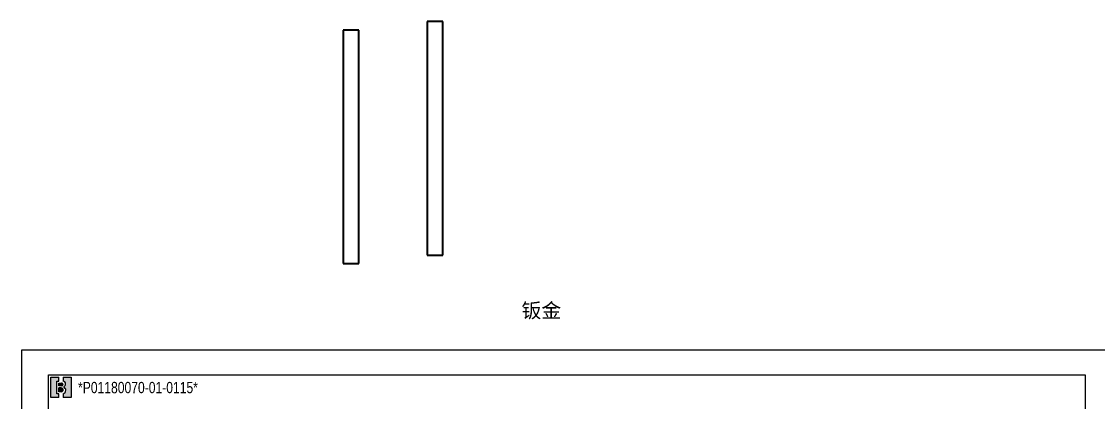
# Model space of a CAD drawing. Header units: inches. Extents: x 21 to 8642, y -3779 to 2137.
# Drawn here: x 2461 to 4535, y 1403 to 2137 of the extents above; entities that cross this region are included whole.
import ezdxf

# ---------------------------------------------------------------- set-up
doc = ezdxf.new("R2010")
doc.units = ezdxf.units.IN
doc.header["$MEASUREMENT"] = 0
doc.layers.add('title_frame', color=7, linetype='Continuous')
doc.layers.add('word_dim', color=253, linetype='Continuous')
doc.styles.get("Standard").update_dxf_attribs({"font": 'txt', "bigfont": 'gbcbig.shx'})

# ---------------------------------------------------------------- blocks, each defined once
blk = doc.blocks.new('B機密ﾏｰｸ')
blk.add_hatch(color=1).paths.add_polyline_path([(0.3999999986702711, 0.8149999997779807), (0.3999999986702711, 0.9999999997779806), (-1.3297288e-09, 0.9999999997779806), (-1.3297288e-09, -2.220193e-10), (0.3999999986702711, -2.220193e-10), (0.3999999986702711, 0.1849999997779807), (0.2999999986702711, 0.1849999997779807), (0.2999999986702711, 0.8149999997779807)])
h = blk.add_hatch(color=1)
edge = h.paths.add_edge_path()
edge.add_arc((0.5299999986702706, 0.6449999997779808), 0.07, 359.9999999999989, 450)
edge.add_line((0.5299999986702706, 0.7149999997779806), (0.3999999986702711, 0.7149999997779806))
edge.add_line((0.3999999986702711, 0.7149999997779806), (0.3999999986702711, 0.5749999997779809))
edge.add_line((0.3999999986702711, 0.5749999997779809), (0.5299999986702701, 0.5749999997779809))
edge.add_arc((0.5299999986702701, 0.6449999997779808), 0.07, 270, 359.9999999999999)
h = blk.add_hatch(color=1)
edge = h.paths.add_edge_path()
edge.add_line((0.5999999986702714, 0.9999999997779806), (0.5999999986702718, 0.8142220507965398))
edge.add_arc((0.5849999986702712, 0.6699999997779816), 0.1449999999999991, -5.115907697472721e-13, 84.06222754839428, ccw=False)
edge.add_arc((0.5849999986702707, 0.6699999997779802), 0.1449999999999993, -69.82872865353448, 1.1368683772161603e-13, ccw=False)
edge.add_line((0.6349999986702715, 0.5338934238898192), (0.6349999986702711, 0.5120827805020305))
edge.add_arc((0.5699999986702688, 0.3549999997779789), 0.1700000000000021, 3.979039320256561e-13, 67.5204943905955, ccw=False)
edge.add_arc((0.5699999986702724, 0.3549999997779802), 0.1699999999999993, -79.83575137827683, 0, ccw=False)
edge.add_line((0.5999999986702714, 0.1876679944711657), (0.5999999986702714, -2.220192918400699e-10))
edge.add_line((0.5999999986702714, -2.220193e-10), (0.9999999986702712, -2.220193e-10))
edge.add_line((0.9999999986702712, -2.220193e-10), (0.9999999986702712, 0.9999999997779806))
edge.add_line((0.9999999986702712, 0.9999999997779806), (0.5999999986702714, 0.9999999997779806))
h = blk.add_hatch(color=1)
edge = h.paths.add_edge_path()
edge.add_arc((0.5149999986702705, 0.3799999997779802), 0.095, 1.018e-13, 90)
edge.add_line((0.5149999986702705, 0.4749999997779804), (0.3999999986702711, 0.4749999997779808))
edge.add_line((0.3999999986702711, 0.4749999997779808), (0.3999999986702711, 0.2849999997779809))
edge.add_line((0.3999999986702711, 0.2849999997779809), (0.5149999986702718, 0.2849999997779809))
edge.add_arc((0.5149999986702718, 0.379999999777981), 0.095, 270, 360.0000000000003)
at = {"color": 1}
for p, q in [((-1.3297288e-09, -2.220193e-10), (-1.3297288e-09, 0.9999999997779806)), ((-1.3297288e-09, 0.9999999997779806), (0.3999999986702711, 0.9999999997779806)), ((0.2999999986702711, 0.8149999997779807), (0.3999999986702711, 0.8149999997779807)), ((0.2999999986702711, 0.1849999997779807), (0.2999999986702711, 0.8149999997779807)), ((0.3999999986702711, 0.8149999997779807), (0.3999999986702711, 0.9999999997779806)), ((0.3999999986702711, 0.7149999997779806), (0.5299999986702706, 0.7149999997779806)), ((0.3999999986702711, 0.5749999997779809), (0.3999999986702711, 0.7149999997779806)), ((0.5299999986702701, 0.5749999997779809), (0.3999999986702711, 0.5749999997779809)), ((0.5999999986702714, 0.9999999997779806), (0.5999999986702718, 0.8142220507965398)), ((0.5999999986702714, 0.9999999997779806), (0.9999999986702712, 0.9999999997779806)), ((0.5999999986702705, 0.6449999997779794), (0.59999999867027, 0.6449999997779803)), ((0.6349999986702715, 0.5338934238898192), (0.6349999986702711, 0.5120827805020305)), ((0.7299999986702704, 0.6699999997779807), (0.7299999986702704, 0.6699999997779802)), ((0.9999999986702712, 0.9999999997779806), (0.9999999986702712, -2.220193e-10)), ((0.3999999986702711, 0.1849999997779807), (0.2999999986702711, 0.1849999997779807)), ((0.5149999986702705, 0.4749999997779804), (0.3999999986702711, 0.4749999997779808)), ((0.3999999986702711, 0.2849999997779809), (0.3999999986702711, 0.4749999997779808)), ((0.5149999986702718, 0.2849999997779809), (0.3999999986702711, 0.2849999997779809)), ((0.3999999986702711, -2.220193e-10), (0.3999999986702711, 0.1849999997779807)), ((0.5699999986702711, 0.5249999997779802), (0.5699999986702716, 0.5249999997779807)), ((0.5999999986702714, 0.1876679944711657), (0.5999999986702714, -2.220193e-10)), ((0.6099999986702707, 0.3799999997779806), (0.609999998670272, 0.3799999997779815)), ((0.739999998670271, 0.3549999997779802), (0.739999998670271, 0.3549999997779802)), ((0.3999999986702711, -2.220193e-10), (-1.3297288e-09, -2.220193e-10)), ((0.9999999986702712, -2.220193e-10), (0.5999999986702714, -2.220193e-10))]:
    blk.add_line(p, q, dxfattribs=at)
for centre, radius, start, end in [((0.5299999986702706, 0.6449999997779808), 0.07, 359.9999999999989, 90), ((0.5299999986702701, 0.6449999997779808), 0.07, 270, 359.9999999999999), ((0.5849999986702712, 0.6699999997779816), 0.1449999999999991, 359.9999999999995, 84.06222754839432), ((0.5849999986702707, 0.6699999997779802), 0.1449999999999993, 290.1712713464655, 1.781e-13), ((0.5149999986702705, 0.3799999997779802), 0.095, 1.018e-13, 90), ((0.5149999986702718, 0.379999999777981), 0.095, 270, 2.799e-13), ((0.5699999986702724, 0.3549999997779802), 0.1699999999999993, 280.1642486217232, 0), ((0.5699999986702688, 0.3549999997779789), 0.1700000000000021, 4.58e-13, 67.52049439059552)]:
    blk.add_arc(centre, radius, start, end, dxfattribs=at)
blk.add_attdef('B機密ﾏｰｸ', (-0.0857467348302255, 1.074949466596297), '', height=0.2)

msp = doc.modelspace()

# ---------------------------------------------------------------- linework, layer by layer
at = {"color": 7, "lineweight": 35}
for p, q in [((3272.501926578427, 2137.249358595564), (3242.501926578427, 2137.249358595564)), ((3242.501926578426, 2137.249358595564), (3242.501926578427, 1687.249358595564)), ((3272.501926578427, 1687.249358595564), (3272.501926578426, 2137.249358595564)), ((3110.534766071289, 2120.826996657946), (3080.534766071289, 2120.826996657946)), ((3080.534766071289, 2120.826996657946), (3080.534766071289, 1670.826996657946)), ((3110.534766071289, 1670.826996657946), (3110.534766071289, 2120.826996657946)), ((3242.501926578427, 1687.249358595564), (3272.501926578427, 1687.249358595564)), ((3080.534766071289, 1670.826996657946), (3110.534766071289, 1670.826996657946))]:
    msp.add_line(p, q, dxfattribs=at)
at = {"layer": 'title_frame', "color": 4}
msp.add_lwpolyline([(4561.116852481808, 1503.914003174908), (2461.116852481808, 1503.914003174908), (2461.116852481808, 18.91400317490798), (4561.116852481808, 18.91400317490798)], close=True, dxfattribs=at)
at = {"layer": 'title_frame'}
msp.add_lwpolyline([(2512.741852481808, 1456.601503174908), (4509.491852481837, 1456.601503174908), (4509.491852481837, 66.22650317490798), (2512.741852481808, 66.22650317490798)], close=True, dxfattribs=at)

# ---------------------------------------------------------------- block references
at = {"layer": 'title_frame', "xscale": 38.89374999998836, "yscale": 38.89374999999563, "zscale": 38.89374999999973}
msp.add_blockref('B機密ﾏｰｸ', (2517.641852533519, 1412.807753183541), dxfattribs=at)

# ---------------------------------------------------------------- texts
at = {"linetype": 'Continuous', "ltscale": 2, "insert": (3424.088340183482, 1594.298695810488), "char_height": 28, "width": 97.82244757481385, "attachment_point": 1}
msp.add_mtext('{\\fMicrosoft YaHei|b0|i0|c134|p34;\\C3;钣金}', dxfattribs=at)
at = {"layer": 'word_dim', "color": 3, "linetype": 'Continuous', "insert": (2569.942705546522, 1442.832096888549), "char_height": 21.805, "width": 500, "attachment_point": 1}
msp.add_mtext('{\\f3 of 9 Barcode|b0|i0|c0|p82;\\W0.8;*P01180070-\\f3 of 9 Barcode|b0|i0|c134|p82;01\\f3 of 9 Barcode|b0|i0|c0|p82;-0\\f3 of 9 Barcode|b0|i0|c134|p82;115\\f3 of 9 Barcode|b0|i0|c0|p82;*}', dxfattribs=at)

doc.saveas('drawing.dxf')
